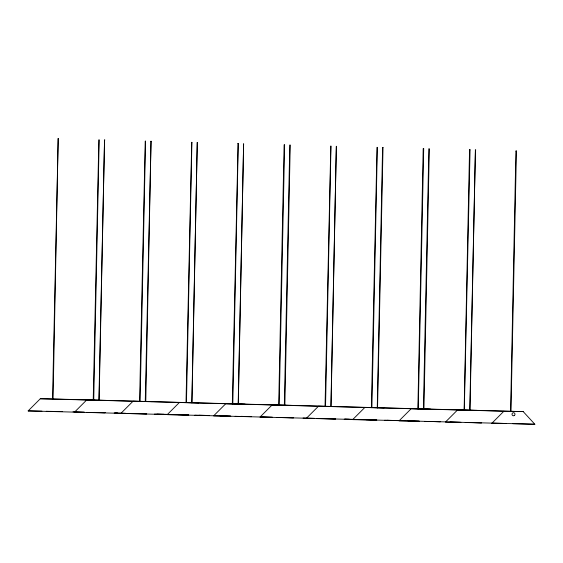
<?xml version="1.0" encoding="UTF-8"?>
<svg xmlns="http://www.w3.org/2000/svg" width="563" height="563" viewBox="0 0 563 563"><rect width="100%" height="100%" fill="white"/><g stroke="black" fill="none" stroke-linecap="round" stroke-linejoin="round"><path stroke-width="0.84" d="M52.542 399.026L58.179 138.758L53.063 399.033L52.556 399.026L53.021 399.033M93.613 400.124L93.226 400.117L98.856 139.849M93.732 400.124L99.187 139.856M98.905 400.272L104.542 140.004L99.102 400.272M139.652 401.363L140.06 401.37L139.589 401.363L145.219 141.095M140.096 401.37L145.55 141.102M145.261 401.518L151.032 141.25L145.782 401.525L145.402 401.518M186.008 402.608L191.709 142.348M186.452 402.622L191.906 142.348M191.821 402.763L197.261 142.495L191.941 402.77M232.329 403.854L238.072 143.593M232.815 403.868L238.269 143.593M238.184 404.009L243.624 143.741L238.304 404.016M278.692 405.1L284.111 144.832L284.554 144.839M279.178 405.114L284.625 144.839M284.343 405.254L289.797 144.987L290.234 144.994L284.864 405.261L284.414 405.254M325.048 406.345L330.805 146.084M325.534 406.359L330.988 146.084M330.903 406.507L336.343 146.232L331.023 406.507M371.411 407.591L371.861 407.605L371.39 407.591L377.013 147.323M371.897 407.605L377.344 147.33M377.259 407.753L382.587 147.478L383.023 147.485L377.541 407.753M423.707 148.583L418.253 408.851L417.873 408.844L423.193 148.569L423.679 148.576M423.425 408.991L428.879 148.723L429.316 148.731L423.939 409.005L423.559 408.998M464.13 410.089L469.549 149.814L470.063 149.828L469.591 149.814M470.07 149.828L464.299 410.089M469.781 410.237L475.418 149.969L469.978 410.244M516.426 151.074L510.972 411.342L510.592 411.335L515.912 151.06L516.419 151.074L515.947 151.06M28.15 410.906L40.297 398.752L59.622 399.146L523.217 411.609L534.85 424.249L28.15 410.906L41.944 411.187M491.752 423.369L503.899 411.215L523.217 411.609M191.877 142.348L191.427 142.34M238.233 143.593L237.79 143.586M377.069 407.746L377.513 407.753M105.978 400.399L86.66 399.997L74.513 412.151L83.993 412.348M152.341 401.644L133.016 401.25L120.869 413.397L146.732 413.925M198.697 402.89L179.379 402.496L167.232 414.642L188.781 415.086M245.06 404.135L225.742 403.741L213.588 415.888L230.83 416.24M291.423 405.381L272.098 404.987L259.951 417.134L272.02 417.38M284.47 405.254L284.822 405.261M337.779 406.627L318.461 406.233L306.307 418.379L314.07 418.541M384.142 407.872L364.817 407.478L352.67 419.632L376.809 420.125M430.498 409.118L411.18 408.724L399.033 420.878L418.858 421.279M476.861 410.364L457.536 409.97L445.389 422.123L460.907 422.44M46.25 411.279L62.627 411.609M86.575 412.397L104.683 412.77M114.162 412.96L117.611 413.031M154.487 414.087L163.967 414.277M194.812 415.205L209.471 415.508L198.957 415.22M235.137 416.331L251.52 416.662M276.327 417.472L293.569 417.823M316.652 418.59L335.618 418.985M344.239 419.161L349.412 419.266M384.564 420.28L395.768 420.512M424.889 421.405L440.407 421.722L429.006 421.405M465.214 422.524L481.597 422.862M150.849 141.25L151.222 141.257M197.212 142.495L197.585 142.502M382.65 147.478L383.023 147.485M58.503 138.765L58.01 138.751M104.859 140.011L104.366 139.997M475.742 149.976L475.249 149.969M40.297 398.752L503.899 411.215M73 411.835L84.373 412.137M93.993 412.397L105.365 412.7M114.986 412.96L125.486 413.242M135.979 413.524L146.479 413.805M156.971 414.094L167.471 414.375M177.964 414.657L188.464 414.938M219.95 415.783L230.45 416.064M240.943 416.346L251.443 416.627M261.936 416.909L272.436 417.197M282.929 417.479L293.429 417.76M303.049 418.013L314.421 418.323M324.042 418.583L335.414 418.886M345.035 419.146L356.407 419.449M366.027 419.709L376.527 419.991M387.02 420.272L398.393 420.582M408.013 420.835L419.386 421.145M450.006 421.969L460.499 422.25M470.999 422.531L481.492 422.813M491.992 423.095L505.982 423.475M512.984 423.657L534.85 424.249M514.216 415.6A1.548 1.485 -88.5 0 0 514.272 412.918A1.548 1.485 -88.5 0 0 512.013 414.213A1.548 1.485 -88.5 0 0 514.216 415.6"/></g></svg>
